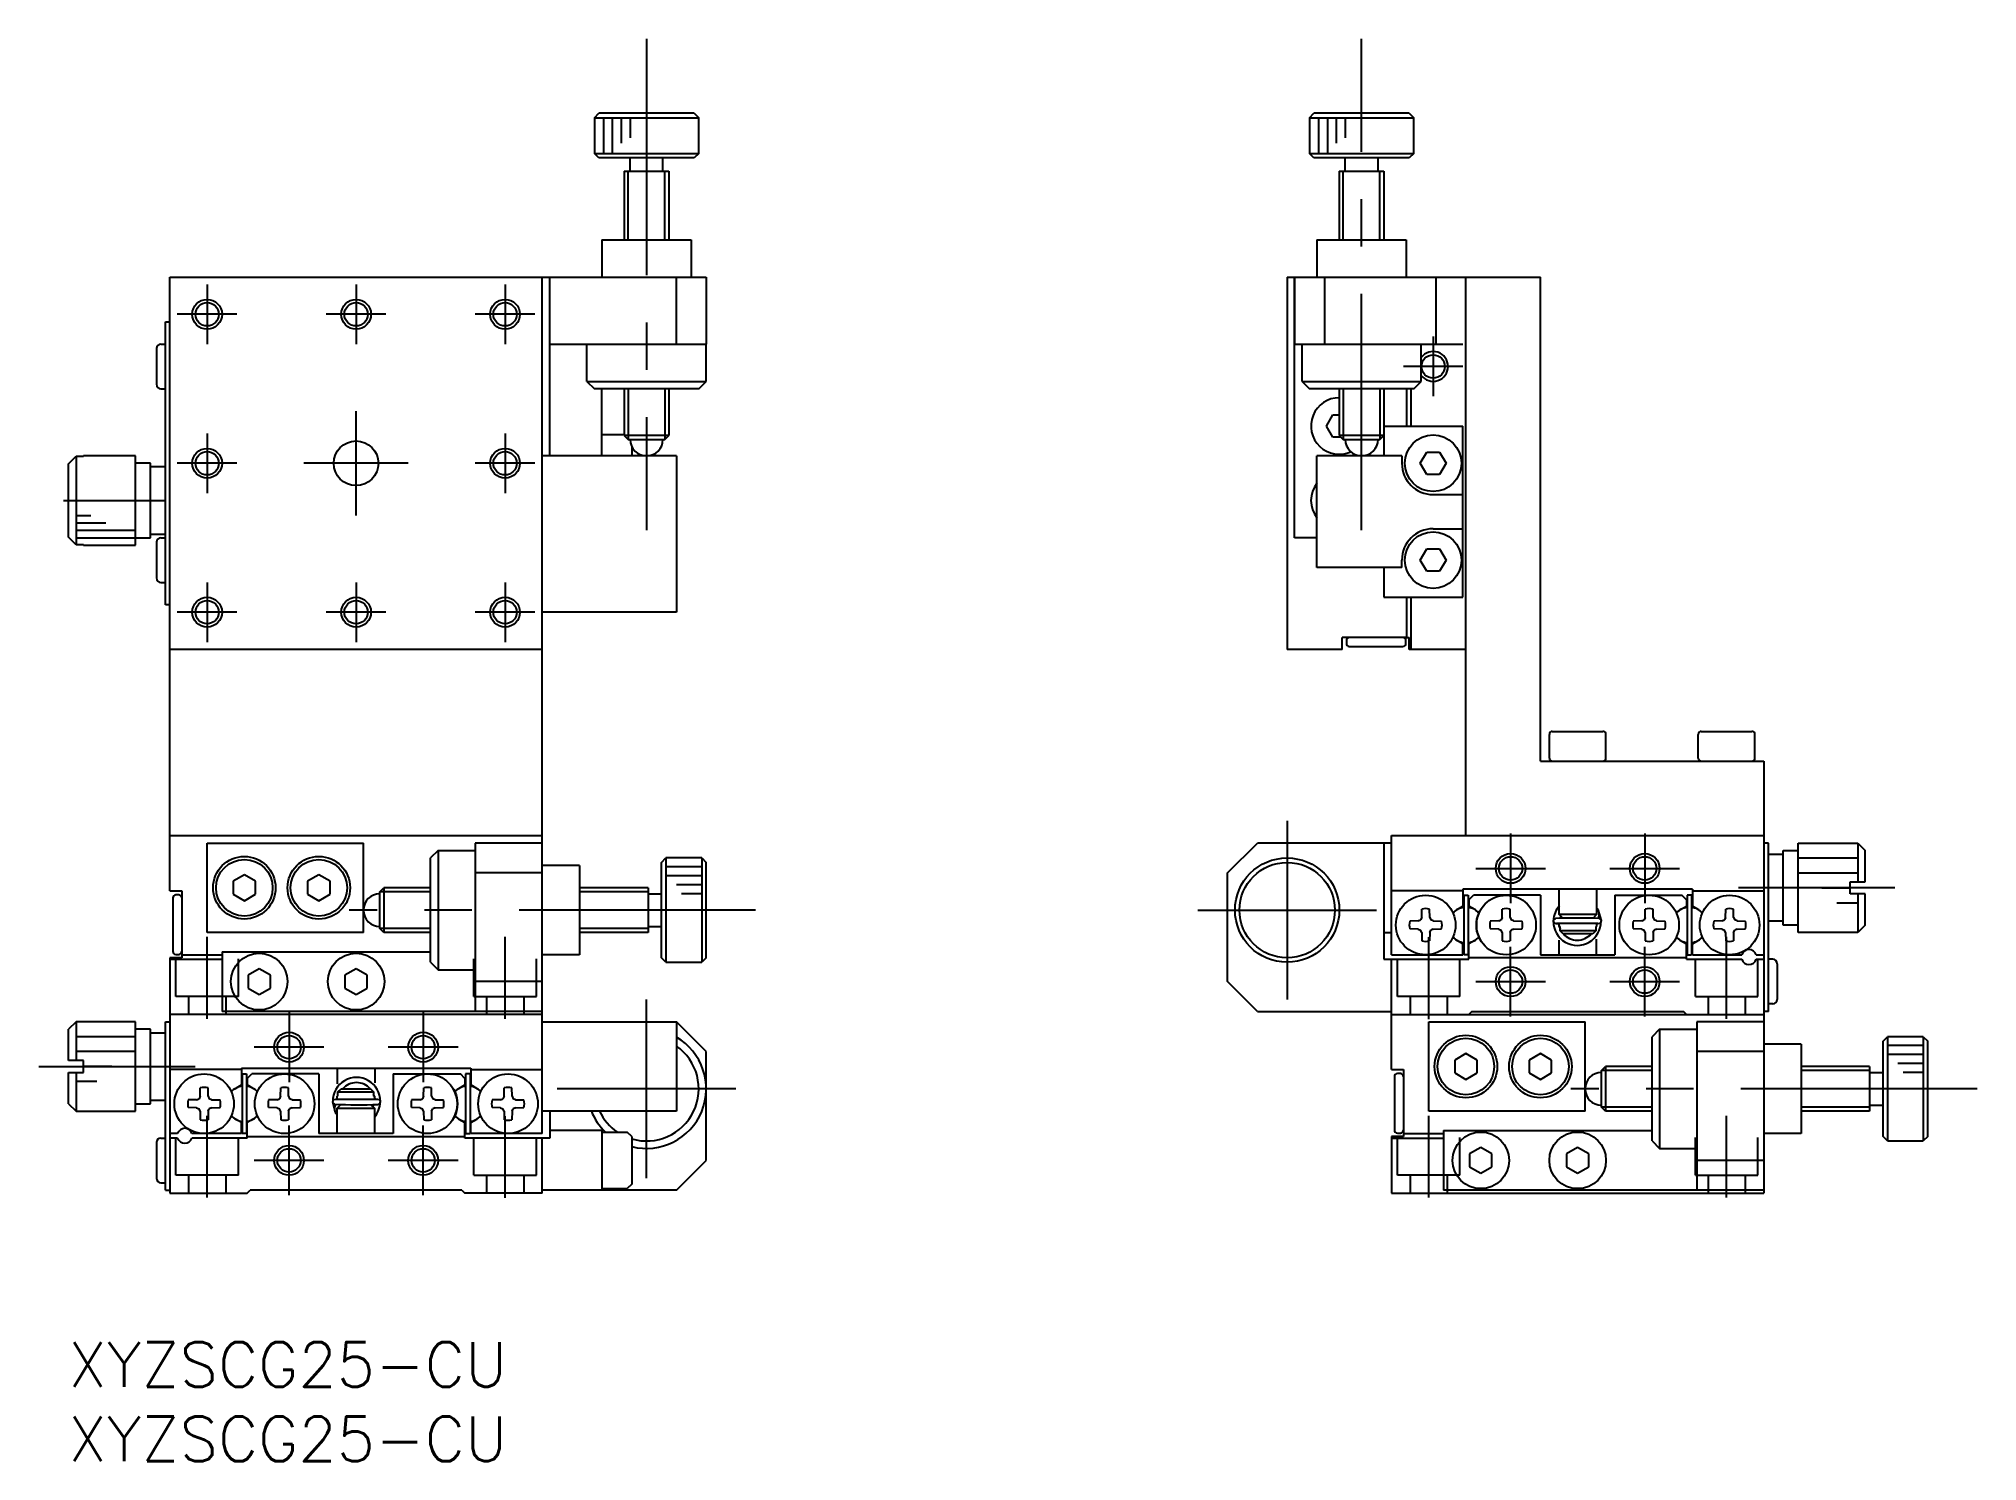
# Model space of a CAD drawing. Extents: x -2 to 128, y -8 to 88.
import ezdxf

# ---------------------------------------------------------------- set-up
doc = ezdxf.new("R2010")
doc.units = 0
doc.header["$LTSCALE"] = 0.5
doc.linetypes.add('CENTER', pattern=[50.8, 31.75, -6.35, 6.35, -6.35])
doc.linetypes.add('DASHED', pattern=[19.05, 12.7, -6.35])
for name, color, linetype in [('MSM_CENTER', 1, 'CENTER'), ('MSM_CONTINUOUS', 7, 'CONTINUOUS'), ('MSM_DASHED', 4, 'DASHED'), ('MSM_NARROW', 5, 'CONTINUOUS'), ('MSM_PART_NUMBER', 7, 'CONTINUOUS')]:
    doc.layers.add(name, color=color, linetype=linetype)
doc.styles.get("Standard").update_dxf_attribs({"font": 'txt.shx', "height": 3, "bigfont": 'bigfont.shx'})

msp = doc.modelspace()

# ---------------------------------------------------------------- linework, layer by layer
at = {"layer": 'MSM_CENTER'}
for p, q in [((38.800004, 87.500001), (38.800004, 54.500001)), ((86.800001, 54.5), (86.800001, 87.500001)), ((9.300003, 71.000002), (9.300003, 67.000002)), ((19.300003, 71.000002), (19.300003, 67.000002)), ((29.300003, 71.000002), (29.300003, 67.000002)), ((11.300003, 69.000002), (7.300003, 69.000002)), ((21.300003, 69.000002), (17.300003, 69.000002)), ((31.300003, 69.000002), (27.300003, 69.000002)), ((91.6, 67.500001), (91.6, 63.500001)), ((93.6, 65.500001), (89.6, 65.500001)), ((19.300003, 55.500002), (19.300003, 62.500002)), ((9.300003, 61.000002), (9.300003, 57.000002)), ((29.300003, 61.000002), (29.300003, 57.000002)), ((11.300003, 59.000002), (7.300003, 59.000002)), ((22.800003, 59.000002), (15.800003, 59.000002)), ((31.300003, 59.000002), (27.300003, 59.000002)), ((-0.349998, 56.500003), (6.500002, 56.500003)), ((9.300003, 51.000001), (9.300003, 47.000001)), ((19.300003, 51.000001), (19.300003, 47.000001)), ((29.300003, 51.000001), (29.300003, 47.000001)), ((11.300003, 49.000001), (7.300003, 49.000001)), ((21.300003, 49.000001), (17.300003, 49.000001)), ((31.300003, 49.000001), (27.300003, 49.000001)), ((81.799995, 35), (81.799995, 23)), ((96.8, 34.143098), (96.8, 29.456902)), ((105.8, 34.143098), (105.8, 29.456902)), ((94.456902, 31.8), (99.143098, 31.8)), ((103.456902, 31.8), (108.143098, 31.8)), ((122.599122, 30.5), (112.100001, 30.5)), ((46.122148, 29), (18.845161, 29)), ((75.799995, 29), (87.799995, 29)), ((9.300001, 21.707683), (9.300001, 27.2)), ((29.300001, 21.707683), (29.300001, 27.2)), ((91.299997, 21.681053), (91.299997, 27.17337)), ((96.8, 21.856902), (96.8, 26.543098)), ((105.8, 21.856902), (105.8, 26.543098)), ((111.3, 21.707682), (111.3, 27.2)), ((94.456902, 24.2), (99.143098, 24.2)), ((103.456902, 24.2), (108.143098, 24.2)), ((14.800001, 22.143098), (14.800001, 17.456902)), ((23.800001, 22.143098), (23.800001, 17.456902)), ((38.800006, 10.999997), (38.800006, 23.000003)), ((17.143099, 19.8), (12.456903, 19.8)), ((26.143099, 19.8), (21.456903, 19.8)), ((-2, 18.5), (8.5, 18.5)), ((44.800009, 17), (32.800003, 17)), ((128.122147, 17), (100.84516, 17)), ((9.300001, 9.707683), (9.300001, 15.2)), ((14.800001, 9.856902), (14.800001, 14.543098)), ((23.800001, 9.856902), (23.800001, 14.543098)), ((29.300004, 9.681053), (29.300004, 15.173371)), ((91.3, 9.707683), (91.3, 15.2)), ((111.3, 9.707683), (111.3, 15.2)), ((17.143099, 12.2), (12.456903, 12.2)), ((26.143099, 12.2), (21.456903, 12.2))]:
    msp.add_line(p, q, dxfattribs=at)
at = {"layer": 'MSM_CONTINUOUS'}
for p, q in [((35.300004, 82.200001), (35.600004, 82.500001)), ((35.300004, 82.200001), (42.300004, 82.200001)), ((35.300004, 82.200001), (35.300004, 79.800001)), ((42.000004, 82.500001), (35.600004, 82.500001)), ((42.000004, 82.500001), (42.300004, 82.200001)), ((42.300004, 79.800001), (42.300004, 82.200001)), ((83.298517, 82.2), (83.598517, 82.5)), ((83.298517, 82.2), (90.298517, 82.2)), ((83.298517, 82.2), (83.298517, 79.8)), ((89.998517, 82.5), (83.598517, 82.5)), ((89.998517, 82.5), (90.298517, 82.2)), ((90.298517, 79.8), (90.298517, 82.2)), ((35.300004, 79.800001), (42.300004, 79.800001)), ((35.600004, 79.500001), (35.300004, 79.800001)), ((42.000004, 79.500001), (35.600004, 79.500001)), ((37.700004, 78.600001), (37.700004, 79.500001)), ((39.900004, 78.600001), (39.900004, 79.500001)), ((42.300004, 79.800001), (42.000004, 79.500001)), ((83.298517, 79.8), (90.298517, 79.8)), ((83.598517, 79.5), (83.298517, 79.8)), ((89.998517, 79.5), (83.598517, 79.5)), ((85.698517, 78.6), (85.698517, 79.5)), ((87.901484, 78.6), (87.901484, 79.5)), ((90.298517, 79.8), (89.998517, 79.5)), ((37.300004, 78.600001), (40.300004, 78.600001)), ((37.300004, 78.600001), (37.300004, 74.000001)), ((40.300004, 78.600001), (40.300004, 74.000001)), ((85.298517, 78.6), (88.298517, 78.6)), ((85.298517, 78.6), (85.298517, 74)), ((88.298517, 78.6), (88.298517, 74)), ((35.800004, 74.000001), (35.800004, 71.500001)), ((35.800004, 74.000001), (41.800004, 74.000001)), ((41.800004, 74.000001), (41.800004, 71.500001)), ((83.798517, 74), (89.798517, 74)), ((83.798517, 74), (83.798517, 71.5)), ((89.798517, 74), (89.798517, 71.5)), ((6.800002, 46.500001), (6.800002, 71.500001)), ((6.800002, 71.500001), (42.80001, 71.500001)), ((6.800005, 34), (6.800005, 71.500001)), ((31.800001, 14.000002), (31.800001, 71.500001)), ((31.800004, 46.500001), (31.800004, 71.500001)), ((32.300004, 59.500001), (32.300004, 71.500001)), ((40.80001, 67.000001), (40.80001, 71.500001)), ((42.80001, 71.500001), (42.80001, 67.000001)), ((81.8, 71.500001), (81.8, 46.500001)), ((81.8, 71.500001), (98.8, 71.500001)), ((82.298517, 71.5), (82.298517, 67)), ((82.300001, 54.000001), (82.300001, 71.500001)), ((84.298517, 71.5), (84.298517, 67)), ((91.800001, 67.000001), (91.800001, 71.500001)), ((93.8, 34), (93.8, 71.500001)), ((98.8, 38.999999), (98.8, 71.500001)), ((6.500002, 49.500001), (6.500002, 68.500001)), ((6.500002, 68.500001), (6.800002, 68.500001)), ((5.900002, 66.700001), (5.900002, 64.300001)), ((6.200002, 67.000001), (6.500002, 67.000001)), ((32.300004, 67.000001), (42.800009, 67.000001)), ((34.800005, 64.500001), (34.800005, 67.000001)), ((42.800004, 64.500001), (42.800004, 67.000001)), ((82.298517, 67), (93.598517, 67)), ((82.798518, 64.5), (82.798518, 67)), ((90.798517, 64.5), (90.798517, 67)), ((6.200002, 64.000001), (6.500002, 64.000001)), ((34.800005, 64.500001), (35.300005, 64.000001)), ((34.800005, 64.500001), (42.800004, 64.500001)), ((42.300004, 64.000001), (35.300005, 64.000001)), ((35.800004, 59.500001), (35.800004, 64.000001)), ((37.300004, 64.000001), (37.300004, 60.8705)), ((40.300004, 64.000001), (40.300004, 60.8705)), ((42.300004, 64.000001), (42.800004, 64.500001)), ((82.798518, 64.5), (90.798517, 64.5)), ((82.798518, 64.5), (83.298518, 64)), ((90.298517, 64), (83.298518, 64)), ((85.298517, 64), (85.298517, 60.870499)), ((88.298517, 64), (88.298517, 60.870499)), ((89.799998, 64.000001), (89.799998, 61.500001)), ((90.1, 64.000001), (90.1, 61.500001)), ((90.298517, 64), (90.798517, 64.5)), ((84.433974, 61.500001), (84.866988, 62.250001)), ((84.866988, 60.750001), (84.433974, 61.500001)), ((84.866988, 62.250001), (85.298517, 62.250001)), ((88.3, 61.500001), (88.3, 59.5)), ((88.3, 61.500001), (93.6, 61.500001)), ((93.6, 50.000001), (93.6, 61.500001)), ((37.300004, 60.900002), (35.800004, 60.900002)), ((40.300004, 60.8705), (37.300004, 60.8705)), ((37.300004, 60.8705), (37.570504, 60.6)), ((37.570504, 60.6), (40.029504, 60.6)), ((37.800004, 60.141743), (37.800004, 59.500001)), ((40.029504, 60.6), (40.300004, 60.8705)), ((85.419015, 60.750001), (84.866988, 60.750001)), ((88.298517, 60.870499), (85.298517, 60.870499)), ((85.298517, 60.870499), (85.569017, 60.599999)), ((85.569017, 60.599999), (88.028017, 60.599999)), ((88.028017, 60.599999), (88.298517, 60.870499)), ((0.000002, 58.967796), (0.500002, 59.473217)), ((0.000002, 54.032211), (0.000002, 58.967796)), ((0.500002, 59.473217), (0.500002, 53.52679)), ((0.500002, 59.473217), (1.000002, 59.473217)), ((1.000002, 59.473217), (1.000002, 59.500003)), ((4.500002, 59.500003), (1.000002, 59.500003)), ((4.500002, 53.500003), (4.500002, 59.500003)), ((5.500002, 59.000003), (4.500002, 59.000003)), ((5.500002, 54.000003), (5.500002, 59.000003)), ((6.500002, 58.750003), (5.500002, 58.750003)), ((40.800004, 59.500001), (31.800004, 59.500001)), ((40.800004, 59.500001), (40.800004, 49.000001)), ((89.5, 59.5), (83.8, 59.5)), ((83.8, 52.000002), (83.8, 59.5)), ((89.5, 59.5), (89.5, 59.000001)), ((90.733974, 59.000001), (91.166988, 59.750001)), ((91.166988, 58.250001), (90.733974, 59.000001)), ((91.166988, 59.750001), (92.033013, 59.750001)), ((92.033013, 59.750001), (92.466026, 59.000001)), ((92.466026, 59.000001), (92.033013, 58.250001)), ((92.033013, 58.250001), (91.166988, 58.250001)), ((91.6, 56.900001), (93.6, 56.900001)), ((0.500002, 53.52679), (0.000002, 54.032211)), ((1.000002, 53.52679), (0.500002, 53.52679)), ((1.000002, 53.500003), (1.000002, 53.52679)), ((1.000002, 53.500003), (4.500002, 53.500003)), ((4.500002, 54.000003), (5.500002, 54.000003)), ((5.500002, 54.250003), (6.500002, 54.250003)), ((5.900002, 53.700001), (5.900002, 51.300001)), ((6.200002, 54.000001), (6.500002, 54.000001)), ((83.8, 54.000001), (82.300001, 54.000001)), ((91.6, 54.600001), (93.6, 54.600001)), ((89.5, 52.000002), (89.5, 52.500001)), ((90.733974, 52.500001), (91.166988, 53.250001)), ((91.166988, 51.750001), (90.733974, 52.500001)), ((91.166988, 53.250001), (92.033013, 53.250001)), ((92.033013, 53.250001), (92.466026, 52.500001)), ((92.466026, 52.500001), (92.033013, 51.750001)), ((6.200002, 51.000001), (6.500002, 51.000001)), ((89.5, 52.000002), (83.8, 52.000002)), ((88.3, 52.000002), (88.3, 50.000001)), ((92.033013, 51.750001), (91.166988, 51.750001)), ((6.800002, 49.500001), (6.500002, 49.500001)), ((88.3, 50.000001), (93.6, 50.000001)), ((89.799998, 50.000001), (89.799998, 47.300001)), ((90.1, 50.000001), (90.1, 46.500001)), ((40.800004, 49.000001), (31.800004, 49.000001)), ((89.799998, 47.300001), (85.5, 47.300001)), ((85.5, 46.500001), (85.5, 47.300001)), ((85.773371, 47.100001), (85.773371, 46.900001)), ((89.773371, 46.900001), (89.773371, 47.100001)), ((89.799998, 47.300003), (90, 47.300003)), ((90, 46.500001), (90, 47.300003)), ((31.800004, 46.500001), (6.800002, 46.500001)), ((85.5, 46.500001), (81.8, 46.500001)), ((85.973371, 46.700001), (89.573371, 46.700001)), ((93.8, 46.500001), (90, 46.500001)), ((99.4, 39.199999), (99.4, 40.799999)), ((99.6, 40.999999), (103, 40.999999)), ((103.2, 39.199999), (103.2, 40.799999)), ((109.4, 39.199999), (109.4, 40.799999)), ((109.6, 40.999999), (113, 40.999999)), ((113.2, 39.199999), (113.2, 40.799999)), ((98.8, 38.999999), (113.8, 38.999999)), ((113.8, 38.999999), (113.8, 10)), ((6.800001, 30.3), (6.800001, 34)), ((6.800001, 34), (31.800001, 34)), ((88.8, 26.000002), (88.8, 34)), ((88.8, 34), (113.8, 34)), ((9.300001, 27.5), (9.300001, 33.5)), ((9.300001, 33.5), (19.800001, 33.5)), ((19.800001, 27.5), (19.800001, 33.5)), ((24.800001, 32.999999), (24.300001, 32.499999)), ((24.800001, 32.999999), (27.300001, 32.999999)), ((24.800001, 32.999999), (24.800001, 25)), ((31.800001, 33.5), (27.300001, 33.5)), ((27.300001, 33.5), (27.300001, 22.2)), ((77.799994, 31.5), (79.799994, 33.5)), ((88.8, 33.5), (79.799994, 33.5)), ((88.3, 33.5), (88.3, 25.7)), ((114.100001, 33.5), (113.8, 33.5)), ((114.100001, 22.2), (114.100001, 33.5)), ((114.100001, 32.75), (115.100001, 32.75)), ((115.100001, 28), (115.100001, 33)), ((115.100001, 33), (116.100001, 33)), ((116.100001, 33.5), (120.100001, 33.5)), ((116.100001, 27.5), (116.100001, 33.5)), ((120.100001, 33.5), (120.100001, 30.9)), ((120.100001, 33.5), (120.600001, 33)), ((120.600001, 30.9), (120.600001, 33)), ((11.800001, 31.366026), (11.050001, 30.933012)), ((12.550001, 30.933012), (11.800001, 31.366026)), ((16.800001, 31.366026), (16.050001, 30.933012)), ((17.550001, 30.933012), (16.800001, 31.366026)), ((24.300001, 25.5), (24.300001, 32.499999)), ((31.800001, 31.5), (27.300001, 31.5)), ((34.300001, 32), (31.800001, 32)), ((34.300001, 32), (34.300001, 26)), ((39.800001, 32.2), (40.100001, 32.5)), ((39.800001, 25.8), (39.800001, 32.2)), ((42.500001, 32.5), (40.100001, 32.5)), ((40.100001, 32.5), (40.100001, 25.5)), ((42.500001, 32.5), (42.800001, 32.2)), ((42.500001, 32.5), (42.500001, 25.5)), ((42.800001, 25.8), (42.800001, 32.2)), ((77.799994, 24.2), (77.799994, 31.5)), ((6.800001, 30.3), (7.600003, 30.3)), ((7.400001, 30.02663), (7.200001, 30.02663)), ((7.600003, 30.3), (7.600003, 25.8)), ((11.050001, 30.933012), (11.050001, 30.066987)), ((11.050001, 30.066987), (11.800001, 29.633974)), ((11.800001, 29.633974), (12.550001, 30.066987)), ((12.550001, 30.066987), (12.550001, 30.933012)), ((16.050001, 30.933012), (16.050001, 30.066987)), ((16.050001, 30.066987), (16.800001, 29.633974)), ((16.800001, 29.633974), (17.550001, 30.066987)), ((17.550001, 30.066987), (17.550001, 30.933012)), ((20.9, 30.2295), (21.1705, 30.5)), ((20.9, 27.7705), (20.9, 30.2295)), ((21.1705, 30.5), (21.1705, 27.5)), ((24.300001, 30.5), (21.1705, 30.5)), ((38.900001, 30.5), (34.300001, 30.5)), ((38.900001, 30.5), (38.900001, 27.5)), ((38.900001, 30.1), (39.800001, 30.1)), ((93.599997, 30.3), (88.8, 30.3)), ((93.599997, 30.4), (93.599997, 29.263917)), ((108.999999, 30.4), (93.599997, 30.4)), ((93.649997, 30), (93.949997, 30)), ((93.649997, 30), (93.649997, 26)), ((93.949997, 30), (93.949997, 26)), ((93.999996, 29.7), (94.299996, 30)), ((98.8, 30), (94.299996, 30)), ((98.8, 30), (98.8, 26.000002)), ((100.07, 28.700002), (100.07, 30.400002)), ((102.57, 30.400002), (102.57, 28.700002)), ((103.8, 30), (108.3, 30)), ((103.8, 30), (103.8, 26.000002)), ((108.6, 29.7), (108.3, 30)), ((108.95, 30), (108.65, 30)), ((108.65, 30), (108.65, 26)), ((108.95, 30), (108.95, 26)), ((108.999999, 30.4), (108.999999, 29.263917)), ((108.999999, 30.3), (113.799997, 30.3)), ((119.600001, 30.9), (120.600001, 30.9)), ((119.600001, 30.1), (119.600001, 30.9)), ((120.600001, 30.1), (119.600001, 30.1)), ((120.100001, 30.1), (120.100001, 27.5)), ((120.600001, 28), (120.600001, 30.1)), ((7.000001, 29.82663), (7.000001, 26.22663)), ((7.600001, 29.82663), (7.600001, 26.22663)), ((90.83009, 28.501258), (90.839997, 29.068831)), ((91.369904, 28.501258), (91.359997, 29.068831)), ((93.202688, 29.034529), (93.599997, 29.263917)), ((93.999996, 29.7), (93.999996, 29.263917)), ((94.397305, 29.034529), (93.999996, 29.263917)), ((96.230093, 28.501258), (96.24, 29.068831)), ((96.769907, 28.501258), (96.76, 29.068831)), ((102.57, 28.700002), (100.07, 28.700002)), ((100.30803, 28.461972), (100.07, 28.700002)), ((102.57, 28.700002), (102.330272, 28.460274)), ((102.57677, 29.085226), (102.57, 29.081814)), ((102.570019, 29.161229), (102.611858, 29.100048)), ((102.615291, 29.108329), (102.570024, 29.092472)), ((102.583144, 29.088334), (102.57677, 29.085226)), ((102.589099, 29.091127), (102.583144, 29.088334)), ((102.594611, 29.093594), (102.589099, 29.091127)), ((102.599659, 29.095726), (102.594611, 29.093594)), ((102.604224, 29.097515), (102.599659, 29.095726)), ((102.608288, 29.098953), (102.604224, 29.097515)), ((102.611836, 29.100035), (102.608288, 29.098953)), ((102.615712, 29.100913), (102.611836, 29.100035)), ((102.61617, 29.106833), (102.615291, 29.108329)), ((102.618636, 29.101156), (102.615712, 29.100913)), ((102.620588, 29.100762), (102.618636, 29.101156)), ((102.621555, 29.099733), (102.620588, 29.100762)), ((102.621388, 29.100079), (102.637745, 29.072958)), ((102.637745, 29.072958), (102.653598, 29.04353)), ((102.653598, 29.04353), (102.667962, 29.013356)), ((102.667962, 29.013356), (102.680801, 28.982512)), ((102.679958, 28.984846), (102.868735, 28.295191)), ((102.680801, 28.982512), (102.692083, 28.951073)), ((102.692083, 28.951073), (102.701781, 28.919117)), ((102.701781, 28.919117), (102.709871, 28.886723)), ((102.709871, 28.886723), (102.716335, 28.853971)), ((102.720356, 28.654475), (102.715219, 28.621492)), ((102.716335, 28.853971), (102.721155, 28.82094)), ((102.723842, 28.687671), (102.720356, 28.654475)), ((102.721155, 28.82094), (102.724322, 28.787714)), ((102.725667, 28.720997), (102.723842, 28.687671)), ((102.724322, 28.787714), (102.725827, 28.754372)), ((102.725827, 28.754372), (102.725667, 28.720997)), ((105.830093, 28.501258), (105.84, 29.068831)), ((106.369907, 28.501258), (106.36, 29.068831)), ((108.202694, 29.034529), (108.600003, 29.263917)), ((108.6, 29.7), (108.6, 29.263917)), ((109.397311, 29.034529), (109.000002, 29.263917)), ((111.230093, 28.501258), (111.24, 29.068831)), ((111.769907, 28.501258), (111.76, 29.068831)), ((19.800001, 27.5), (9.300001, 27.5)), ((21.1705, 27.5), (20.9, 27.7705)), ((24.300001, 27.5), (21.1705, 27.5)), ((38.900001, 27.5), (34.300001, 27.5)), ((38.900001, 27.9), (39.800001, 27.9)), ((88.3, 27.5), (88.8, 27.5)), ((90.598738, 28.269907), (90.031165, 28.26)), ((90.598738, 27.730093), (90.031165, 27.74)), ((90.598738, 28.269907), (90.758818, 28.341179)), ((90.598738, 27.730093), (90.758818, 27.658821)), ((90.83009, 28.501258), (90.758818, 28.341179)), ((90.83009, 27.498741), (90.758818, 27.658821)), ((90.83009, 27.498741), (90.839997, 26.931169)), ((91.369904, 27.498741), (91.359997, 26.931169)), ((91.369904, 28.501258), (91.441176, 28.341179)), ((91.369904, 27.498741), (91.441176, 27.658821)), ((91.601255, 28.269907), (91.441176, 28.341179)), ((91.601255, 27.730093), (91.441176, 27.658821)), ((91.601255, 28.269907), (92.168828, 28.26)), ((91.601255, 27.730093), (92.168828, 27.74)), ((95.998741, 28.269907), (95.431168, 28.26)), ((95.998741, 27.730093), (95.431168, 27.74)), ((95.998741, 28.269907), (96.158821, 28.341179)), ((95.998741, 27.730093), (96.158821, 27.658821)), ((96.230093, 28.501258), (96.158821, 28.341179)), ((96.230093, 27.498741), (96.158821, 27.658821)), ((96.230093, 27.498741), (96.24, 26.931169)), ((96.769907, 27.498741), (96.76, 26.931169)), ((96.769907, 28.501258), (96.841179, 28.341179)), ((96.769907, 27.498741), (96.841179, 27.658821)), ((97.001258, 28.269907), (96.841179, 28.341179)), ((97.001258, 27.730093), (96.841179, 27.658821)), ((97.001258, 28.269907), (97.568831, 28.26)), ((97.001258, 27.730093), (97.568831, 27.74)), ((99.673629, 28.300635), (99.723333, 28.393965)), ((99.686496, 28.195829), (99.673629, 28.300635)), ((99.756733, 28.117548), (99.686496, 28.195829)), ((99.723333, 28.393965), (99.814923, 28.44201)), ((99.855889, 28.089606), (99.756733, 28.117548)), ((99.959568, 28.083737), (99.855889, 28.089606)), ((102.660511, 28.098383), (99.880856, 28.098383)), ((100.069837, 28.080167), (99.959568, 28.083737)), ((100.02986, 28.081302), (100.066038, 27.901636)), ((100.069871, 27.963709), (100.046179, 27.983444)), ((100.066038, 27.901636), (100.119766, 27.747648)), ((100.07, 28.100002), (100.077129, 28.107131)), ((100.07, 27.900002), (100.07, 28.100002)), ((102.57, 28.100002), (100.07, 28.100002)), ((100.12, 27.900002), (100.07, 27.900002)), ((100.107221, 27.820276), (100.093862, 27.81411)), ((100.165298, 28.604583), (100.099586, 28.457945)), ((100.12, 27.827902), (100.107221, 27.820276)), ((100.119729, 27.777331), (100.107445, 27.777626)), ((100.113285, 27.763287), (100.12, 27.770002)), ((100.12, 27.600002), (100.12, 27.900002)), ((102.52, 27.600002), (100.12, 27.600002)), ((100.330051, 27.400002), (100.12, 27.600002)), ((100.180845, 28.589149), (100.166922, 28.459381)), ((102.30995, 27.400002), (100.330051, 27.400002)), ((102.52, 27.600002), (102.30995, 27.400002)), ((102.57, 27.900002), (102.52, 27.900002)), ((102.52, 27.900002), (102.52, 27.600002)), ((102.566161, 28.103841), (102.57, 28.100002)), ((102.57, 28.100002), (102.57, 27.900002)), ((102.650248, 28.087037), (102.570235, 28.08329)), ((102.773445, 28.111413), (102.650248, 28.087037)), ((102.665332, 28.462564), (102.659199, 28.44952)), ((102.678462, 28.493288), (102.665332, 28.462564)), ((102.690041, 28.524621), (102.678462, 28.493288)), ((102.700043, 28.556485), (102.690041, 28.524621)), ((102.708442, 28.588801), (102.700043, 28.556485)), ((102.715219, 28.621492), (102.708442, 28.588801)), ((102.750552, 28.435441), (102.833561, 28.376562)), ((102.846997, 28.18058), (102.773445, 28.111413)), ((102.833561, 28.376562), (102.87033, 28.279756)), ((102.87033, 28.279756), (102.846997, 28.18058)), ((105.598741, 28.269907), (105.031168, 28.26)), ((105.598741, 27.730093), (105.031168, 27.74)), ((105.598741, 28.269907), (105.758821, 28.341179)), ((105.598741, 27.730093), (105.758821, 27.658821)), ((105.830093, 28.501258), (105.758821, 28.341179)), ((105.830093, 27.498741), (105.758821, 27.658821)), ((105.830093, 27.498741), (105.84, 26.931169)), ((106.369907, 27.498741), (106.36, 26.931169)), ((106.369907, 28.501258), (106.441179, 28.341179)), ((106.369907, 27.498741), (106.441179, 27.658821)), ((106.601258, 28.269907), (106.441179, 28.341179)), ((106.601258, 27.730093), (106.441179, 27.658821)), ((106.601258, 28.269907), (107.168831, 28.26)), ((106.601258, 27.730093), (107.168831, 27.74)), ((110.998741, 28.269907), (110.431168, 28.26)), ((110.998741, 27.730093), (110.431168, 27.74)), ((110.998741, 28.269907), (111.158821, 28.341179)), ((110.998741, 27.730093), (111.158821, 27.658821)), ((111.230093, 28.501258), (111.158821, 28.341179)), ((111.230093, 27.498741), (111.158821, 27.658821)), ((111.230093, 27.498741), (111.24, 26.931169)), ((111.769907, 27.498741), (111.76, 26.931169)), ((111.769907, 28.501258), (111.841179, 28.341179)), ((111.769907, 27.498741), (111.841179, 27.658821)), ((112.001258, 28.269907), (111.841179, 28.341179)), ((112.001258, 27.730093), (111.841179, 27.658821)), ((112.001258, 28.269907), (112.568831, 28.26)), ((112.001258, 27.730093), (112.568831, 27.74)), ((115.100001, 28.25), (114.100001, 28.25)), ((116.100001, 28), (115.100001, 28)), ((120.100001, 27.5), (116.100001, 27.5)), ((120.600001, 28), (120.100001, 27.5)), ((7.200001, 26.02663), (7.400001, 26.02663)), ((10.300001, 26.2), (10.300001, 22.2)), ((10.300001, 26.2), (24.300001, 26.2)), ((93.599997, 26.736084), (93.20269, 26.965472)), ((93.599997, 26.000002), (93.599997, 26.736084)), ((94.397304, 26.965472), (93.999996, 26.736084)), ((93.999996, 25.7), (93.999996, 26.733656)), ((100.05, 26.000002), (100.05, 26.985215)), ((102.55, 27.054235), (102.55, 26.000002)), ((108.202696, 26.965472), (108.600003, 26.736084)), ((108.6, 25.7), (108.6, 26.733656)), ((108.999999, 26.000002), (108.999999, 26.736084)), ((109.000002, 26.736084), (109.39731, 26.965472)), ((6.800001, 25.8), (6.800001, 10)), ((7.600003, 25.8), (6.800001, 25.8)), ((6.800001, 25.7), (10.300001, 25.7)), ((7.600003, 26.000002), (10.300001, 26.000002)), ((12.800001, 25.066026), (12.050001, 24.633012)), ((13.550001, 24.633012), (12.800001, 25.066026)), ((19.300001, 25.066026), (18.550001, 24.633012)), ((20.050001, 24.633012), (19.300001, 25.066026)), ((24.300001, 25.5), (24.800001, 25)), ((24.800001, 25), (27.300001, 25)), ((34.300001, 26), (31.800001, 26)), ((40.100001, 25.5), (39.800001, 25.8)), ((40.100001, 25.5), (42.500001, 25.5)), ((42.800001, 25.8), (42.500001, 25.5)), ((88.3, 25.7), (93.999996, 25.7)), ((88.8, 26.000002), (93.599997, 26.000002)), ((88.8, 18.3), (88.8, 25.7)), ((93.949997, 26), (93.649997, 26)), ((108.6, 25.8), (93.999996, 25.8)), ((98.8, 26), (103.8, 26)), ((108.6, 25.7), (112.32303, 25.7)), ((108.65, 26), (108.95, 26)), ((108.999999, 26.000002), (112.323031, 26.000002)), ((113.276969, 26.000002), (113.8, 26.000002)), ((113.276969, 25.7), (113.8, 25.7)), ((114.400001, 25.7), (114.100001, 25.7)), ((114.700001, 25.4), (114.700001, 23)), ((12.050001, 24.633012), (12.050001, 23.766987)), ((12.050001, 23.766987), (12.800001, 23.333974)), ((12.800001, 23.333974), (13.550001, 23.766987)), ((13.550001, 23.766987), (13.550001, 24.633012)), ((18.550001, 24.633012), (18.550001, 23.766987)), ((18.550001, 23.766987), (19.300001, 23.333974)), ((19.300001, 23.333974), (20.050001, 23.766987)), ((20.050001, 23.766987), (20.050001, 24.633012)), ((31.800001, 24.2), (27.300001, 24.2)), ((79.799994, 22.2), (77.799994, 24.2)), ((31.800001, 22.2), (10.300001, 22.2)), ((79.799994, 22.2), (88.8, 22.2)), ((94.199997, 22.2), (93.999997, 22)), ((94.199997, 22.2), (108.4, 22.2)), ((108.6, 22), (108.4, 22.2)), ((114.100001, 22.2), (113.8, 22.2)), ((114.400001, 22.7), (114.100001, 22.7)), ((0.5, 21.5), (0, 21)), ((0, 18.9), (0, 21)), ((4.5, 21.5), (0.5, 21.5)), ((0.5, 21.5), (0.5, 18.9)), ((4.5, 15.5), (4.5, 21.5)), ((5.5, 21), (4.5, 21)), ((5.5, 16), (5.5, 21)), ((6.5, 21.5), (6.800001, 21.5)), ((6.5, 10.2), (6.5, 21.5)), ((31.800001, 22), (6.800001, 22)), ((31.800001, 21.5), (40.800007, 21.5)), ((40.800002, 21.5), (40.800002, 15.5)), ((42.800007, 19.5), (40.800007, 21.5)), ((88.8, 22), (113.8, 22)), ((91.3, 15.5), (91.3, 21.5)), ((91.3, 21.5), (101.8, 21.5)), ((101.8, 15.5), (101.8, 21.5)), ((106.8, 20.999999), (106.3, 20.499999)), ((106.8, 20.999999), (109.3, 20.999999)), ((106.8, 20.999999), (106.8, 13)), ((113.8, 21.5), (109.3, 21.5)), ((109.3, 21.5), (109.3, 10.2)), ((6.5, 20.75), (5.5, 20.75)), ((106.3, 13.5), (106.3, 20.499999)), ((116.3, 20), (113.8, 20)), ((116.3, 20), (116.3, 14)), ((121.8, 20.2), (122.1, 20.5)), ((121.8, 13.8), (121.8, 20.2)), ((124.5, 20.5), (122.1, 20.5)), ((122.1, 20.5), (122.1, 13.5)), ((124.5, 20.5), (124.8, 20.2)), ((124.5, 20.5), (124.5, 13.5)), ((124.8, 13.8), (124.8, 20.2)), ((1, 18.9), (0, 18.9)), ((1, 18.1), (1, 18.9)), ((11.600002, 18.3), (6.800004, 18.3)), ((11.600002, 18.4), (11.600002, 17.263917)), ((11.600002, 18.4), (27.000004, 18.4)), ((18.050001, 17.345767), (18.050001, 18.4)), ((20.550001, 18.4), (20.550001, 17.414787)), ((27.000004, 18.4), (27.000004, 17.263917)), ((27.000004, 18.3), (31.800001, 18.3)), ((42.800007, 12.2), (42.800007, 19.5)), ((88.8, 18.3), (89.600002, 18.3)), ((89.600002, 18.3), (89.600002, 13.8)), ((93.8, 19.366026), (93.05, 18.933012)), ((93.05, 18.933012), (93.05, 18.066987)), ((94.55, 18.933012), (93.8, 19.366026)), ((94.55, 18.066987), (94.55, 18.933012)), ((98.8, 19.366026), (98.05, 18.933012)), ((98.05, 18.933012), (98.05, 18.066987)), ((99.55, 18.933012), (98.8, 19.366026)), ((99.55, 18.066987), (99.55, 18.933012)), ((102.899999, 18.2295), (103.170499, 18.5)), ((102.899999, 15.7705), (102.899999, 18.2295)), ((103.170499, 18.5), (103.170499, 15.5)), ((106.3, 18.5), (103.170499, 18.5)), ((113.8, 19.5), (109.3, 19.5)), ((120.9, 18.5), (116.3, 18.5)), ((120.9, 18.5), (120.9, 15.5)), ((0, 16), (0, 18.1)), ((0, 18.1), (1, 18.1)), ((0.5, 18.1), (0.5, 15.5)), ((8.830094, 16.501259), (8.840001, 17.068831)), ((9.369908, 16.501259), (9.360001, 17.068831)), ((11.20269, 17.03453), (11.599999, 17.263917)), ((11.650001, 18), (11.950001, 18)), ((11.650001, 18), (11.650001, 14)), ((11.950001, 18), (11.950001, 14)), ((12.397307, 17.03453), (11.999998, 17.263917)), ((12.000001, 17.7), (12.300001, 18)), ((12.000001, 17.7), (12.000001, 17.263917)), ((16.800001, 18), (12.300001, 18)), ((14.230094, 16.501259), (14.240001, 17.068831)), ((14.769908, 16.501259), (14.760001, 17.068831)), ((16.800001, 18), (16.800001, 14.000002)), ((18.080001, 16.8), (18.290051, 17)), ((18.290051, 17), (20.26995, 17)), ((20.26995, 17), (20.480001, 16.8)), ((21.800001, 18), (26.300005, 18)), ((21.800001, 18), (21.800001, 14.000002)), ((23.830094, 16.501259), (23.840001, 17.068831)), ((24.369908, 16.501259), (24.360001, 17.068831)), ((26.202696, 17.03453), (26.600005, 17.263917)), ((26.600005, 17.7), (26.300005, 18)), ((26.600005, 17.7), (26.600005, 17.263917)), ((26.950004, 18), (26.650004, 18)), ((26.650004, 18), (26.650004, 14)), ((26.950004, 18), (26.950004, 14)), ((27.397313, 17.03453), (27.000004, 17.263917)), ((29.230097, 16.501259), (29.240004, 17.068831)), ((29.769911, 16.501259), (29.760004, 17.068831)), ((89, 17.82663), (89, 14.22663)), ((89.4, 18.02663), (89.2, 18.02663)), ((89.6, 17.82663), (89.6, 14.22663)), ((93.05, 18.066987), (93.8, 17.633974)), ((93.8, 17.633974), (94.55, 18.066987)), ((98.05, 18.066987), (98.8, 17.633974)), ((98.8, 17.633974), (99.55, 18.066987)), ((120.9, 18.1), (121.8, 18.1)), ((0, 16), (0.5, 15.5)), ((4.5, 16), (5.5, 16)), ((5.5, 16.25), (6.5, 16.25)), ((8.598743, 16.269907), (8.03117, 16.26)), ((8.598743, 15.730093), (8.03117, 15.74)), ((8.598743, 16.269907), (8.758822, 16.341179)), ((8.598743, 15.730093), (8.758822, 15.658821)), ((8.830094, 16.501259), (8.758822, 16.341179)), ((8.830094, 15.498742), (8.758822, 15.658821)), ((9.369908, 16.501259), (9.44118, 16.341179)), ((9.369908, 15.498742), (9.44118, 15.658821)), ((9.60126, 16.269907), (9.44118, 16.341179)), ((9.60126, 15.730093), (9.44118, 15.658821)), ((9.60126, 16.269907), (10.168833, 16.26)), ((9.60126, 15.730093), (10.168833, 15.74)), ((13.998743, 16.269907), (13.43117, 16.26)), ((13.998743, 15.730093), (13.43117, 15.74)), ((13.998743, 16.269907), (14.158822, 16.341179)), ((13.998743, 15.730093), (14.158822, 15.658821)), ((14.230094, 16.501259), (14.158822, 16.341179)), ((14.230094, 15.498742), (14.158822, 15.658821)), ((14.769908, 16.501259), (14.84118, 16.341179)), ((14.769908, 15.498742), (14.84118, 15.658821)), ((15.00126, 16.269907), (14.84118, 16.341179)), ((15.00126, 15.730093), (14.84118, 15.658821)), ((15.00126, 16.269907), (15.568833, 16.26)), ((15.00126, 15.730093), (15.568833, 15.74)), ((17.729671, 16.120246), (17.753004, 16.219422)), ((17.76644, 16.02344), (17.729671, 16.120246)), ((17.920043, 15.415156), (17.731266, 16.104811)), ((17.753004, 16.219422), (17.826556, 16.288589)), ((17.849449, 15.964561), (17.76644, 16.02344)), ((17.826556, 16.288589), (17.949753, 16.312965)), ((17.874174, 15.64563), (17.874334, 15.679005)), ((17.875679, 15.612288), (17.874174, 15.64563)), ((17.874334, 15.679005), (17.876159, 15.712331)), ((17.876159, 15.712331), (17.879645, 15.745527)), ((17.879645, 15.745527), (17.884782, 15.77851)), ((17.884782, 15.77851), (17.891559, 15.811201)), ((17.891559, 15.811201), (17.899958, 15.843517)), ((17.899958, 15.843517), (17.90996, 15.875381)), ((17.90996, 15.875381), (17.921539, 15.906714)), ((17.921539, 15.906714), (17.934669, 15.937438)), ((17.934669, 15.937438), (17.940802, 15.950482)), ((17.93949, 16.301619), (20.719145, 16.301619)), ((17.949753, 16.312965), (18.029766, 16.316712)), ((18.030001, 16.5), (18.080001, 16.5)), ((18.030001, 16.3), (18.030001, 16.5)), ((18.03384, 16.296161), (18.030001, 16.3)), ((18.030001, 16.3), (20.530001, 16.3)), ((18.030001, 15.7), (18.269729, 15.939728)), ((18.030001, 15.7), (20.530001, 15.7)), ((18.030001, 14), (18.030001, 15.7)), ((18.080001, 16.8), (20.480001, 16.8)), ((18.080001, 16.5), (18.080001, 16.8)), ((20.291971, 15.93803), (20.530001, 15.7)), ((20.419156, 15.810853), (20.433079, 15.940621)), ((20.434703, 15.795419), (20.500415, 15.942057)), ((20.480001, 16.8), (20.480001, 16.5)), ((20.486716, 16.636715), (20.480001, 16.63)), ((20.480001, 16.5721), (20.49278, 16.579726)), ((20.480001, 16.5), (20.530001, 16.5)), ((20.533963, 16.498366), (20.480235, 16.652354)), ((20.480272, 16.622671), (20.492556, 16.622376)), ((20.49278, 16.579726), (20.506139, 16.585892)), ((20.530001, 16.3), (20.522872, 16.292871)), ((20.530001, 16.5), (20.530001, 16.3)), ((20.530001, 15.7), (20.530001, 14)), ((20.53013, 16.436293), (20.553822, 16.416558)), ((20.530164, 16.319835), (20.640433, 16.316265)), ((20.570141, 16.3187), (20.533963, 16.498366)), ((20.640433, 16.316265), (20.744112, 16.310396)), ((20.744112, 16.310396), (20.843268, 16.282454)), ((20.876668, 16.006037), (20.785078, 15.957992)), ((20.843268, 16.282454), (20.913505, 16.204173)), ((20.926372, 16.099367), (20.876668, 16.006037)), ((20.913505, 16.204173), (20.926372, 16.099367)), ((23.598743, 16.269907), (23.03117, 16.26)), ((23.598743, 15.730093), (23.03117, 15.74)), ((23.598743, 16.269907), (23.758822, 16.341179)), ((23.598743, 15.730093), (23.758822, 15.658821)), ((23.830094, 16.501259), (23.758822, 16.341179)), ((23.830094, 15.498742), (23.758822, 15.658821)), ((24.369908, 16.501259), (24.44118, 16.341179)), ((24.369908, 15.498742), (24.44118, 15.658821)), ((24.60126, 16.269907), (24.44118, 16.341179)), ((24.60126, 15.730093), (24.44118, 15.658821)), ((24.60126, 16.269907), (25.168833, 16.26)), ((24.60126, 15.730093), (25.168833, 15.74)), ((28.998746, 16.269907), (28.431173, 16.26)), ((28.998746, 15.730093), (28.431173, 15.74)), ((28.998746, 16.269907), (29.158825, 16.341179)), ((28.998746, 15.730093), (29.158825, 15.658821)), ((29.230097, 16.501259), (29.158825, 16.341179)), ((29.230097, 15.498742), (29.158825, 15.658821)), ((29.769911, 16.501259), (29.841183, 16.341179)), ((29.769911, 15.498742), (29.841183, 15.658821)), ((30.001263, 16.269907), (29.841183, 16.341179)), ((30.001263, 15.730093), (29.841183, 15.658821)), ((30.001263, 16.269907), (30.568836, 16.26)), ((30.001263, 15.730093), (30.568836, 15.74)), ((103.170499, 15.5), (102.899999, 15.7705)), ((120.9, 15.9), (121.8, 15.9)), ((0.5, 15.5), (4.5, 15.5)), ((8.830094, 15.498742), (8.840001, 14.931169)), ((9.369908, 15.498742), (9.360001, 14.931169)), ((11.599999, 14.736084), (11.202691, 14.965472)), ((11.600002, 14.000002), (11.600002, 14.736084)), ((12.397305, 14.965472), (11.999998, 14.736084)), ((12.000001, 13.7), (12.000001, 14.733656)), ((14.230094, 15.498742), (14.240001, 14.931169)), ((14.769908, 15.498742), (14.760001, 14.931169)), ((17.878846, 15.579062), (17.875679, 15.612288)), ((17.883666, 15.546031), (17.878846, 15.579062)), ((17.89013, 15.513279), (17.883666, 15.546031)), ((17.89822, 15.480885), (17.89013, 15.513279)), ((17.907918, 15.448929), (17.89822, 15.480885)), ((17.9192, 15.41749), (17.907918, 15.448929)), ((17.932039, 15.386646), (17.9192, 15.41749)), ((17.946403, 15.356472), (17.932039, 15.386646)), ((17.962256, 15.327044), (17.946403, 15.356472)), ((17.978613, 15.299923), (17.962256, 15.327044)), ((17.978446, 15.300269), (17.979413, 15.29924)), ((17.979413, 15.29924), (17.981365, 15.298846)), ((17.981365, 15.298846), (17.984289, 15.299089)), ((17.983831, 15.293169), (17.98471, 15.291673)), ((17.984289, 15.299089), (17.988165, 15.299967)), ((17.98471, 15.291673), (18.029977, 15.30753)), ((18.029982, 15.238773), (17.988143, 15.299954)), ((17.988165, 15.299967), (17.991713, 15.301049)), ((17.991713, 15.301049), (17.995777, 15.302487)), ((17.995777, 15.302487), (18.000342, 15.304276)), ((18.000342, 15.304276), (18.00539, 15.306408)), ((18.00539, 15.306408), (18.010902, 15.308875)), ((18.010902, 15.308875), (18.016857, 15.311668)), ((18.016857, 15.311668), (18.023231, 15.314776)), ((18.023231, 15.314776), (18.030001, 15.318188)), ((23.830094, 15.498742), (23.840001, 14.931169)), ((24.369908, 15.498742), (24.360001, 14.931169)), ((26.202697, 14.965472), (26.600005, 14.736084)), ((26.600005, 13.7), (26.600005, 14.733656)), ((27.000004, 14.736084), (27.397311, 14.965472)), ((27.000004, 14.000002), (27.000004, 14.736084)), ((29.230097, 15.498742), (29.240004, 14.931169)), ((29.769911, 15.498742), (29.760004, 14.931169)), ((40.800002, 15.5), (31.800001, 15.5)), ((32.300001, 15.5), (32.300001, 13.7)), ((101.8, 15.5), (91.3, 15.5)), ((106.3, 15.5), (103.170499, 15.5)), ((120.9, 15.5), (116.3, 15.5)), ((5.9, 13.4), (5.9, 11)), ((6.2, 13.7), (6.5, 13.7)), ((7.323032, 14.000002), (6.800001, 14.000002)), ((7.323032, 13.7), (6.800001, 13.7)), ((11.600002, 14.000002), (8.27697, 14.000002)), ((12.000001, 13.7), (8.276971, 13.7)), ((11.950001, 14), (11.650001, 14)), ((12.000001, 13.8), (26.600005, 13.8)), ((21.800001, 14), (16.800001, 14)), ((32.300001, 13.7), (26.600005, 13.7)), ((26.650004, 14), (26.950004, 14)), ((31.800001, 14.000002), (27.000004, 14.000002)), ((31.800001, 10), (31.800001, 13.7)), ((35.800001, 14.2), (32.300001, 14.2)), ((35.800001, 14.2), (35.800001, 10.2)), ((35.800001, 14.100001), (37.5, 14.100001)), ((37.800001, 13.8), (37.5, 14.100001)), ((37.800001, 13.8), (37.800001, 10.600001)), ((89.600002, 13.8), (88.8, 13.8)), ((88.8, 13.8), (88.8, 10)), ((88.8, 13.7), (92.3, 13.7)), ((89.2, 14.02663), (89.4, 14.02663)), ((89.600002, 14.000002), (92.3, 14.000002)), ((92.3, 14.2), (92.3, 10.2)), ((92.3, 14.2), (106.3, 14.2)), ((94.8, 13.066026), (94.05, 12.633012)), ((95.55, 12.633012), (94.8, 13.066026)), ((101.3, 13.066026), (100.55, 12.633012)), ((102.05, 12.633012), (101.3, 13.066026)), ((106.3, 13.5), (106.8, 13)), ((116.3, 14), (113.8, 14)), ((122.1, 13.5), (121.8, 13.8)), ((122.1, 13.5), (124.5, 13.5)), ((124.8, 13.8), (124.5, 13.5)), ((40.800007, 10.2), (42.800007, 12.2)), ((94.05, 12.633012), (94.05, 11.766987)), ((94.05, 11.766987), (94.8, 11.333974)), ((94.8, 11.333974), (95.55, 11.766987)), ((95.55, 11.766987), (95.55, 12.633012)), ((100.55, 12.633012), (100.55, 11.766987)), ((100.55, 11.766987), (101.3, 11.333974)), ((101.3, 11.333974), (102.05, 11.766987)), ((102.05, 11.766987), (102.05, 12.633012)), ((106.8, 13), (109.3, 13)), ((113.8, 12.2), (109.3, 12.2)), ((6.2, 10.7), (6.5, 10.7)), ((37.800001, 10.600001), (37.5, 10.3)), ((6.5, 10.2), (6.800001, 10.2)), ((6.800001, 10), (12.000001, 10)), ((12.000001, 10), (12.200001, 10.2)), ((26.400004, 10.2), (12.200001, 10.2)), ((26.400004, 10.2), (26.600004, 10)), ((31.800001, 10), (26.600004, 10)), ((40.800007, 10.2), (31.800001, 10.2)), ((35.800001, 10.3), (37.5, 10.3)), ((88.8, 10), (113.8, 10)), ((113.8, 10.2), (92.3, 10.2))]:
    msp.add_line(p, q, dxfattribs=at)
for centre, radius in [((9.300003, 69.000002), 0.7835), ((19.300003, 69.000002), 0.7835), ((29.300003, 69.000002), 0.7835), ((91.6, 65.500001), 0.7835), ((19.300003, 59.000002), 1.5), ((91.6, 59.000001), 1.9), ((9.300003, 59.000002), 0.7835), ((29.300003, 59.000002), 0.7835), ((91.6, 52.500001), 1.9), ((9.300003, 49.000001), 0.7835), ((19.300003, 49.000001), 0.7835), ((29.300003, 49.000001), 0.7835), ((11.800001, 30.5), 2.1), ((16.800001, 30.5), 2.1), ((96.8, 31.8), 0.7835), ((105.8, 31.8), 0.7835), ((11.800001, 30.5), 1.9), ((16.800001, 30.5), 1.9), ((81.799995, 29), 3.5), ((81.799995, 29), 3.200004), ((91.099997, 28), 2), ((96.5, 28), 2), ((106.1, 28), 2), ((111.5, 28), 2), ((12.800001, 24.2), 1.9), ((19.300001, 24.2), 1.9), ((96.8, 24.2), 0.7835), ((105.8, 24.2), 0.7835), ((14.800001, 19.8), 0.7835), ((23.800001, 19.8), 0.7835), ((93.8, 18.5), 2.1), ((93.8, 18.5), 1.9), ((98.8, 18.5), 2.1), ((98.8, 18.5), 1.9), ((9.100001, 16), 2), ((14.500001, 16), 2), ((24.100001, 16), 2), ((29.500004, 16), 2), ((94.8, 12.2), 1.9), ((101.3, 12.2), 1.9), ((14.800001, 12.2), 0.7835), ((23.800001, 12.2), 0.7835)]:
    msp.add_circle(centre, radius, dxfattribs=at)
for centre, radius, start, end in [((6.200002, 66.700001), 0.3, 90, 180), ((6.200002, 64.300001), 0.3, 180, 270), ((85.3, 61.500001), 1.9, 89.99994, 294.22793023), ((38.800004, 60.6), 1.1, 180, 0), ((86.798517, 60.599999), 1.1, 180, 0), ((91.6, 59.000001), 2.1, 180, 270), ((85.3, 56.500001), 1.9, 142.136354, 217.863646), ((6.200002, 53.700001), 0.3, 90, 180), ((91.6, 52.500001), 2.1, 90, 180), ((6.200002, 51.300001), 0.3, 180, 270), ((85.973371, 47.100001), 0.2, 90, 180), ((85.973371, 46.900001), 0.2, 180, 270), ((89.573371, 47.100001), 0.2, 0, 90), ((89.573371, 46.900001), 0.2, 270, 0), ((99.6, 40.799999), 0.2, 90, 180), ((103, 40.799999), 0.2, 0, 90), ((109.6, 40.799999), 0.2, 90, 180), ((113, 40.799999), 0.2, 0, 90), ((99.6, 39.199999), 0.2, 180, 270), ((103, 39.199999), 0.2, 270, 0), ((109.6, 39.199999), 0.2, 180, 270), ((113, 39.199999), 0.2, 270, 0), ((7.200001, 29.82663), 0.2, 89.999996, 179.999996), ((7.400001, 29.82663), 0.2, 0, 90), ((20.9, 29), 1.1, 90, 270), ((91.099997, 28), 1.1, 76.327982, 103.672018), ((93.891496, 27.908501), 1.32, 121.454716, 136.868603), ((93.799997, 28), 1.1906, 97.237751, 137.071654), ((93.799997, 28), 1.1906, 42.928346, 82.762249), ((93.708497, 27.908501), 1.32, 43.132805, 58.545284), ((96.499997, 28), 2, 148.211506, 211.788494), ((96.5, 28), 1.1, 76.327982, 103.672018), ((101.262954, 28.239656), 1.591473, 138.577499, 178.02466), ((106.1, 28), 1.1, 76.327982, 103.672018), ((108.891502, 27.908501), 1.32, 121.454716, 136.867195), ((108.800003, 28), 1.1906, 97.237751, 137.071654), ((108.800003, 28), 1.1906, 42.928346, 82.762249), ((108.708503, 27.908501), 1.32, 43.131397, 58.545284), ((111.5, 28), 1.1, 76.327982, 103.672018), ((91.099997, 28), 1.1, 166.327982, 193.672018), ((91.099997, 28), 1.1, 346.327982, 13.672018), ((96.5, 28), 1.1, 166.327982, 193.672018), ((96.5, 28), 1.1, 346.327982, 13.672018), ((101.270642, 28.233767), 1.599335, 179.370808, 0.563764), ((101.201552, -7.84254), 36.311036, 87.55506493, 92.18851619), ((101.272245, 28.233741), 1.250326, 221.831534, 318.166013), ((106.1, 28), 1.1, 166.327982, 193.672018), ((106.1, 28), 1.1, 346.327982, 13.672018), ((111.5, 28), 1.1, 166.327982, 193.672018), ((111.5, 28), 1.1, 346.327982, 13.672018), ((7.200001, 26.22663), 0.2, 180, 270), ((7.400001, 26.22663), 0.2, 270, 0), ((91.099997, 28), 1.1, 256.327982, 283.672018), ((93.891497, 28.0915), 1.32, 223.132767, 238.545284), ((93.799997, 28), 1.1906, 222.928346, 262.762249), ((93.799997, 28), 1.1906, 277.237751, 317.071654), ((93.708496, 28.0915), 1.32, 301.454716, 316.867233), ((96.5, 28), 1.1, 256.327982, 283.672018), ((106.1, 28), 1.1, 256.327982, 283.672018), ((108.891503, 28.0915), 1.32, 223.132767, 238.545284), ((108.800003, 28), 1.1906, 222.928346, 262.762249), ((108.800003, 28), 1.1906, 277.237751, 317.071654), ((108.708502, 28.0915), 1.32, 301.454716, 316.867233), ((111.5, 28), 1.1, 256.327982, 283.672018), ((112.8, 25.85), 0.5, 17.457839, 162.542161), ((112.8, 25.85), 0.5, 197.457603, 342.542397), ((114.400001, 25.4), 0.3, 0, 90), ((114.400001, 23), 0.3, 270, 0), ((38.800006, 17), 4.000003, 255.522425, 60.000091), ((38.800006, 17), 3.500003, 253.39838, 55.150209), ((9.100001, 16), 1.1, 76.327982, 103.672018), ((11.891498, 15.908501), 1.32, 121.454716, 136.868603), ((11.799998, 16), 1.1906, 97.237751, 137.071654), ((11.799998, 16), 1.1906, 42.928346, 82.762249), ((11.708499, 15.908501), 1.32, 43.132805, 58.545284), ((14.500001, 16), 1.1, 76.327982, 103.672018), ((19.329359, 16.166235), 1.599335, 359.370808, 180.563764), ((19.327756, 16.166261), 1.250326, 41.831534, 138.166013), ((24.100001, 16), 1.1, 76.327982, 103.672018), ((24.100004, 16), 2, 328.211506, 31.788494), ((26.891504, 15.908501), 1.32, 121.454716, 136.867195), ((26.800004, 16), 1.1906, 97.237751, 137.071654), ((26.800004, 16), 1.1906, 42.928346, 82.762249), ((26.708505, 15.908501), 1.32, 43.131397, 58.545284), ((29.500004, 16), 1.1, 76.327982, 103.672018), ((89.2, 17.82663), 0.2, 89.999996, 179.999996), ((89.4, 17.82663), 0.2, 0, 90), ((102.899999, 17), 1.1, 90, 270), ((9.100001, 16), 1.1, 166.327982, 193.672018), ((9.100001, 16), 1.1, 346.327982, 13.672018), ((14.500001, 16), 1.1, 166.327982, 193.672018), ((14.500001, 16), 1.1, 346.327982, 13.672018), ((19.398449, 52.242542), 36.311036, 267.55506493, 272.18851619), ((19.337047, 16.160346), 1.591473, 318.577499, 358.02466), ((24.100001, 16), 1.1, 166.327982, 193.672018), ((24.100001, 16), 1.1, 346.327982, 13.672018), ((29.500004, 16), 1.1, 166.327982, 193.672018), ((29.500004, 16), 1.1, 346.327982, 13.672018), ((7.800001, 13.85), 0.5, 17.457839, 162.542161), ((9.100001, 16), 1.1, 256.327982, 283.672018), ((11.891499, 16.091501), 1.32, 223.132767, 238.545284), ((11.799998, 16), 1.1906, 222.928346, 262.762249), ((11.799998, 16), 1.1906, 277.237751, 317.071654), ((11.708498, 16.091501), 1.32, 301.454716, 316.867233), ((14.500001, 16), 1.1, 256.327982, 283.672018), ((24.100001, 16), 1.1, 256.327982, 283.672018), ((26.891505, 16.091501), 1.32, 223.132767, 238.545284), ((26.800004, 16), 1.1906, 222.928346, 262.762249), ((26.800004, 16), 1.1906, 277.237751, 317.071654), ((26.708504, 16.091501), 1.32, 301.454716, 316.867233), ((29.500004, 16), 1.1, 256.327982, 283.672018), ((38.800006, 17), 4.000003, 202.024295, 226.468782), ((38.800006, 17), 3.500003, 205.37691, 235.952166), ((6.2, 13.4), 0.3, 90, 180), ((7.800001, 13.85), 0.5, 197.457603, 342.542397), ((89.2, 14.22663), 0.2, 180, 270), ((89.4, 14.22663), 0.2, 270, 0), ((6.2, 11), 0.3, 180, 270)]:
    msp.add_arc(centre, radius, start, end, dxfattribs=at)
at = {"layer": 'MSM_DASHED'}
for p, q in [((7.200001, 23.2), (7.200001, 25.726627)), ((11.400001, 23.2), (11.400001, 25.726627)), ((27.200001, 23.2), (27.200001, 25.726627)), ((31.400001, 23.2), (31.400001, 25.726627)), ((89.199997, 23.2), (89.199997, 25.7)), ((93.399997, 23.2), (93.399997, 25.7)), ((109.2, 23.2), (109.2, 25.7)), ((113.4, 23.2), (113.4, 25.7)), ((11.400001, 23.2), (7.200001, 23.2)), ((8.050001, 23.2), (8.050001, 22.026627)), ((10.550001, 23.2), (10.550001, 22.026627)), ((27.200001, 23.2), (31.400001, 23.2)), ((28.050001, 23.2), (28.050001, 22.026627)), ((30.550001, 23.2), (30.550001, 22.026627)), ((93.399997, 23.2), (89.199997, 23.2)), ((90.049997, 23.2), (90.049997, 22)), ((92.549997, 23.2), (92.549997, 22)), ((109.2, 23.2), (113.4, 23.2)), ((110.05, 23.2), (110.05, 22)), ((112.55, 23.2), (112.55, 22)), ((7.200001, 11.2), (7.200001, 13.7)), ((11.400001, 11.2), (11.400001, 13.7)), ((27.200004, 11.2), (27.200004, 13.7)), ((31.400004, 11.2), (31.400004, 13.7)), ((89.2, 11.2), (89.2, 13.726627)), ((93.4, 11.2), (93.4, 13.726627)), ((109.2, 11.2), (109.2, 13.726627)), ((113.4, 11.2), (113.4, 13.726627)), ((11.400001, 11.2), (7.200001, 11.2)), ((8.050001, 11.2), (8.050001, 10)), ((10.550001, 11.2), (10.550001, 10)), ((27.200004, 11.2), (31.400004, 11.2)), ((28.050004, 11.2), (28.050004, 10)), ((30.550004, 11.2), (30.550004, 10)), ((93.4, 11.2), (89.2, 11.2)), ((90.05, 11.2), (90.05, 10)), ((92.55, 11.2), (92.55, 10)), ((109.2, 11.2), (113.4, 11.2)), ((110.05, 11.2), (110.05, 10)), ((112.55, 11.2), (112.55, 10))]:
    msp.add_line(p, q, dxfattribs=at)
at = {"layer": 'MSM_NARROW'}
for p, q in [((35.900004, 82.200001), (35.900004, 79.800001)), ((36.500004, 82.200001), (36.500004, 79.800001)), ((37.100004, 82.200001), (37.100004, 80.500001)), ((37.700004, 82.200001), (37.700004, 80.850001)), ((83.898517, 82.2), (83.898517, 79.8)), ((84.498517, 82.2), (84.498517, 79.8)), ((85.098517, 82.2), (85.098517, 80.5)), ((85.698517, 82.2), (85.698517, 80.85)), ((37.570504, 74.000001), (37.570504, 78.600001)), ((40.029504, 74.000001), (40.029504, 78.600001)), ((85.569017, 74), (85.569017, 78.6)), ((88.028017, 74), (88.028017, 78.6)), ((37.570504, 64.000001), (37.570504, 60.6)), ((40.029504, 64.000001), (40.029504, 60.6)), ((85.569017, 64), (85.569017, 60.599999)), ((88.028017, 64), (88.028017, 60.599999)), ((0.500002, 55.500003), (1.500002, 55.500003)), ((0.500002, 55.000003), (2.500002, 55.000003)), ((0.500002, 54.500003), (4.500002, 54.500003)), ((0.500002, 54.000003), (4.500002, 54.000003)), ((42.500001, 31.9), (40.100001, 31.9)), ((42.500001, 31.3), (40.100001, 31.3)), ((116.100001, 32.5), (120.100001, 32.5)), ((116.100001, 31.5), (120.100001, 31.5)), ((24.300001, 30.2295), (20.9, 30.2295)), ((38.900001, 30.2295), (34.300001, 30.2295)), ((42.500001, 30.7), (40.800001, 30.7)), ((42.500001, 30.1), (41.150001, 30.1)), ((117.700001, 30.5), (119.600001, 30.5)), ((118.700001, 29.5), (120.100001, 29.5)), ((24.300001, 27.7705), (20.9, 27.7705)), ((38.900001, 27.7705), (34.300001, 27.7705)), ((4.5, 20.5), (0.5, 20.5)), ((124.5, 19.9), (122.1, 19.9)), ((4.5, 19.5), (0.5, 19.5)), ((2.9, 18.5), (1, 18.5)), ((106.3, 18.2295), (102.899999, 18.2295)), ((120.9, 18.2295), (116.3, 18.2295)), ((124.5, 19.3), (122.1, 19.3)), ((124.5, 18.7), (122.8, 18.7)), ((1.9, 17.5), (0.5, 17.5)), ((124.5, 18.1), (123.15, 18.1)), ((106.3, 15.7705), (102.899999, 15.7705)), ((120.9, 15.7705), (116.3, 15.7705))]:
    msp.add_line(p, q, dxfattribs=at)
for centre in [(9.300003, 69.000002), (19.300003, 69.000002), (29.300003, 69.000002), (9.300003, 59.000002), (29.300003, 59.000002), (9.300003, 49.000001), (19.300003, 49.000001), (29.300003, 49.000001), (96.8, 31.8), (105.8, 31.8), (96.8, 24.2), (105.8, 24.2), (14.800001, 19.8), (23.800001, 19.8), (14.800001, 12.2), (23.800001, 12.2)]:
    msp.add_circle(centre, 1, dxfattribs=at)
msp.add_arc((91.6, 65.500001), 1, 216.72804731, 143.27195269, dxfattribs=at)

# ---------------------------------------------------------------- texts
at = {"layer": 'MSM_PART_NUMBER'}
for p in [(0, -3), (0, -8)]:
    msp.add_text('XYZSCG25-CU', height=3, dxfattribs=at).set_placement(p)

doc.saveas('drawing.dxf')
